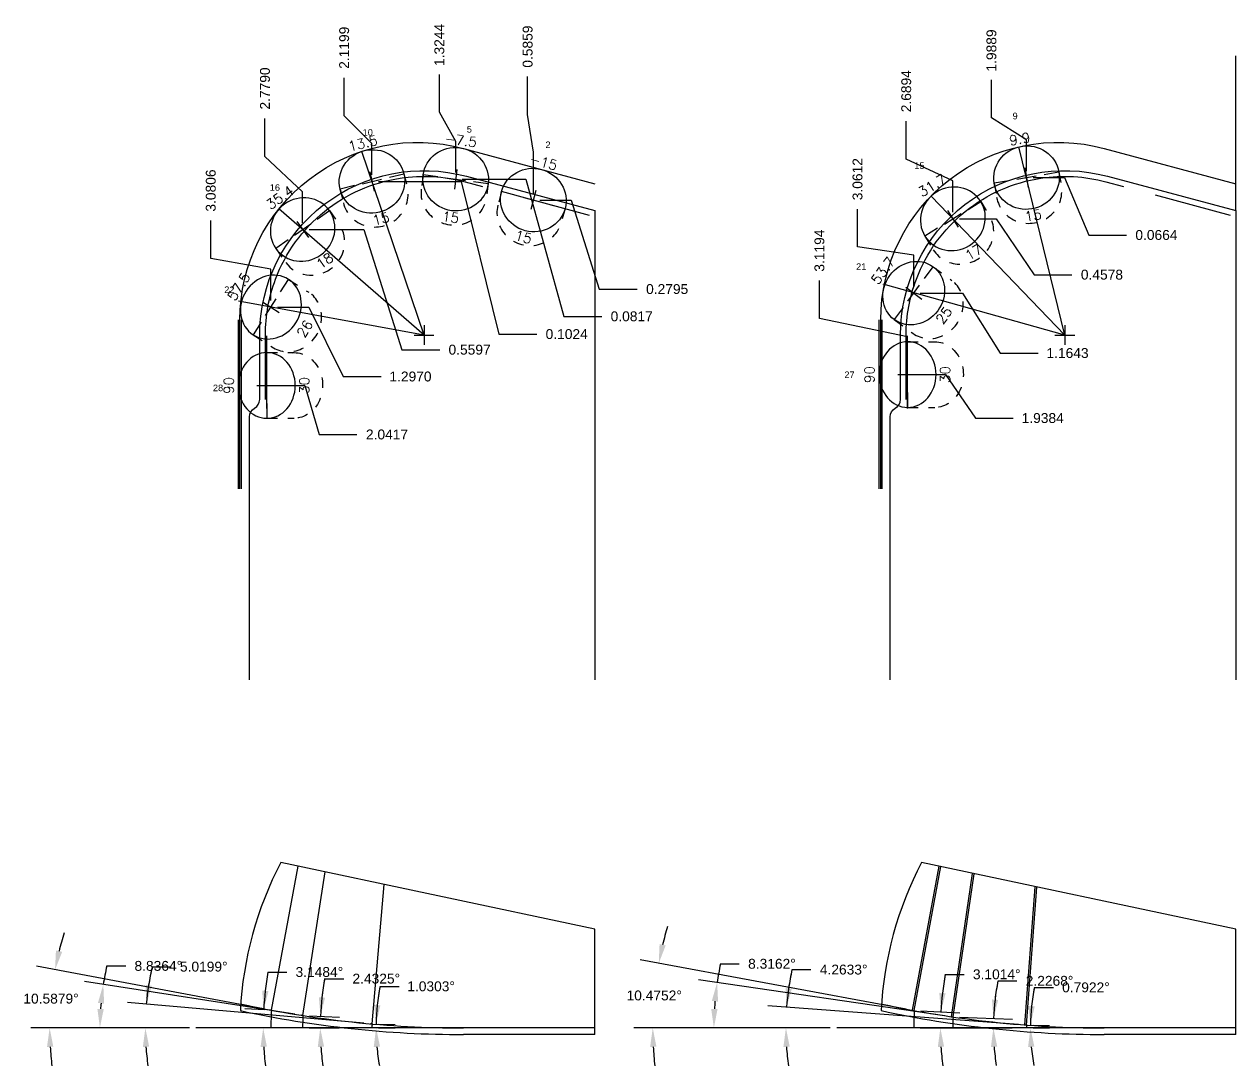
# Model space of a CAD drawing. Header units: inches. Extents: x 159 to 199.9, y -17.6 to -7.6.
# Drawn here: x 188.4 to 199.91, y -17.55 to -7.66 of the extents above; entities that cross this region are included whole.
import ezdxf
from ezdxf.enums import TextEntityAlignment as Align

# ---------------------------------------------------------------- set-up
doc = ezdxf.new("R2010")
doc.units = ezdxf.units.IN
doc.header["$MEASUREMENT"] = 0
doc.header["$PDMODE"] = 35
doc.linetypes.add('CENTER2', pattern=[1.125, 0.75, -0.125, 0.125, -0.125])
doc.linetypes.add('HIDDEN2', pattern=[0.1875, 0.125, -0.0625])
doc.layers.get('Defpoints').update_dxf_attribs({"color": 10})
doc.layers.add('Blade_5', color=7, linetype='Continuous', true_color=0x0066cc)
doc.layers.add('Blade_6', color=7, linetype='Continuous', true_color=0xc880f5)
doc.layers.add('CLine', color=5, linetype='CENTER2')
doc.layers.add('Text', color=3, linetype='Continuous')
doc.styles.add('RomanS', font='romans')
doc.styles.get("Standard").update_dxf_attribs({"font": 'arial.ttf'})
doc.dimstyles.get("Standard").update_dxf_attribs({"dimtxt": 0.09375, "dimasz": 0.18, "dimexe": 0.18, "dimexo": 0.0625, "dimgap": 0.09, "dimtad": 0, "dimtih": 1, "dimtoh": 1, "dimdec": 4, "dimzin": 0, "dimdsep": 46, "dimtxsty": 'Standard', "dimcen": 0.09, "dimadec": 4, "dimazin": 0, "dimtfac": 1, "dimtdec": 4, "dimtofl": 0, "dimtmove": 0, "dimatfit": 3, "dimfxl": 1, "dimtolj": 1, "dimtzin": 0, "dimarcsym": 0})

# ---------------------------------------------------------------- blocks, each defined once
blk = doc.blocks.new('CMark')
at = {"layer": 'CLine'}
for p, q in [((-0.094, 0), (0.094, 0)), ((0, 0.094), (0, -0.094))]:
    blk.add_line(p, q, dxfattribs=at)
blk = doc.blocks.new('1613@15')
for p, q in [((-0.17, 0), (-0.312, 0)), ((0.171, 0), (0.312, 0))]:
    blk.add_line(p, q)
at = {"color": 8, "linetype": 'HIDDEN2', "ltscale": 0.5}
blk.add_line((-0.312, 0), (-0.312, -0.135), dxfattribs=at)
at = {"color": 8, "linetype": 'HIDDEN2', "ltscale": 0.5, "flags": 128}
blk.add_lwpolyline([(0.312, 0), (0.312, -0.135)], dxfattribs=at)
blk.add_ellipse((0, 0), major_axis=(-0.312, 0), ratio=0.965926, start_param=-3.141592653589793, end_param=3.141592653589793)
at = {"color": 8, "linetype": 'HIDDEN2', "ltscale": 0.5}
blk.add_ellipse((0, -0.135), major_axis=(-0.312, 0), ratio=0.965926, start_param=0, end_param=3.141593, dxfattribs=at)
blk.add_blockref('CMark', (0, 0))
at = {"style": 'RomanS'}
blk.add_text('15', height=0.094, dxfattribs=at).set_placement((0, -0.364), align=Align.MIDDLE_CENTER)
blk.add_attdef('ANG', text='', height=0.094, dxfattribs=at).set_placement((0, 0.298), align=Align.BOTTOM_CENTER)
blk = doc.blocks.new('1613@18')
for p, q in [((-0.17, 0), (-0.312, 0)), ((0.171, 0), (0.312, 0))]:
    blk.add_line(p, q)
at = {"color": 8, "linetype": 'HIDDEN2', "ltscale": 0.5}
blk.add_line((-0.312, 0), (-0.312, -0.159), dxfattribs=at)
at = {"color": 8, "linetype": 'HIDDEN2', "ltscale": 0.5, "flags": 128}
blk.add_lwpolyline([(0.312, 0), (0.312, -0.159)], dxfattribs=at)
at = {"extrusion": (0, 0, -1)}
blk.add_ellipse((0, 0), major_axis=(-0.312, 0), ratio=0.95104, start_param=-3.141592653589793, end_param=3.141592653589793, dxfattribs=at)
at = {"color": 8, "linetype": 'HIDDEN2', "ltscale": 0.5}
blk.add_ellipse((0, -0.161), major_axis=(0.312, 0), ratio=0.953717, start_param=3.141593, end_param=6.283185, dxfattribs=at)
blk.add_blockref('CMark', (0, 0))
at = {"style": 'RomanS'}
blk.add_text('18', height=0.094, dxfattribs=at).set_placement((0, -0.364), align=Align.MIDDLE_CENTER)
blk.add_attdef('ANG', text='', height=0.094, dxfattribs=at).set_placement((0, 0.298), align=Align.BOTTOM_CENTER)
blk = doc.blocks.new('1613@26')
for p, q in [((-0.17, 0), (-0.313, 0)), ((0.171, 0), (0.312, 0))]:
    blk.add_line(p, q)
at = {"color": 8, "linetype": 'HIDDEN2', "ltscale": 0.5}
blk.add_line((-0.313, 0), (-0.313, -0.228), dxfattribs=at)
at = {"color": 8, "linetype": 'HIDDEN2', "ltscale": 0.5, "flags": 128}
blk.add_lwpolyline([(0.312, 0), (0.312, -0.228)], dxfattribs=at)
blk.add_ellipse((0, 0), major_axis=(-0.312, 0), ratio=0.898784, start_param=3.141593, end_param=9.424778)
at = {"color": 8, "linetype": 'HIDDEN2', "ltscale": 0.5}
blk.add_ellipse((0, -0.228), major_axis=(-0.312, 0), ratio=0.898784, start_param=0, end_param=3.141593, dxfattribs=at)
blk.add_blockref('CMark', (0, 0))
at = {"style": 'RomanS'}
blk.add_text('26', height=0.094, dxfattribs=at).set_placement((0, -0.381), align=Align.MIDDLE_CENTER)
blk.add_attdef('ANG', text='', height=0.094, dxfattribs=at).set_placement((0, 0.287), align=Align.BOTTOM_CENTER)
blk = doc.blocks.new('*D367')
at = {"layer": 'Blade_5', "color": 0, "lineweight": -2, "transparency": 16777216}
for p, q in [((190.171, -9.881), (190.171, -9.521)), ((190.742, -9.984), (190.171, -9.881)), ((190.742, -10.281), (190.742, -9.984))]:
    blk.add_line(p, q, dxfattribs=at)
at = {"layer": 'Defpoints', "color": 0, "transparency": 16777216}
for p in [(193.823, -9.047), (190.171, -9.521), (190.742, -10.344)]:
    blk.add_point(p, dxfattribs=at)
at = {"layer": 'Blade_5', "color": 0, "transparency": 16777216, "insert": (190.171, -9.236), "char_height": 0.0938, "attachment_point": 5, "rotation": 90}
blk.add_mtext('\\A1;3.0806', dxfattribs=at)
blk = doc.blocks.new('*D368')
at = {"layer": 'Blade_5', "color": 0, "lineweight": -2, "transparency": 16777216}
for p, q in [((190.805, -10.344), (191.102, -10.344)), ((191.102, -10.344), (191.429, -11.004)), ((191.429, -11.004), (191.789, -11.004))]:
    blk.add_line(p, q, dxfattribs=at)
at = {"layer": 'Defpoints', "color": 0, "transparency": 16777216}
for p in [(193.823, -9.047), (190.742, -10.344), (191.789, -11.004)]:
    blk.add_point(p, dxfattribs=at)
at = {"layer": 'Blade_5', "color": 0, "transparency": 16777216, "insert": (192.069, -11.004), "char_height": 0.0938, "attachment_point": 5}
blk.add_mtext('\\A1;1.2970', dxfattribs=at)
blk = doc.blocks.new('*D369')
at = {"layer": 'Blade_5', "color": 0, "lineweight": -2, "transparency": 16777216}
for p, q in [((191.106, -9.607), (191.627, -9.607)), ((191.627, -9.607), (191.987, -10.749)), ((191.987, -10.749), (192.347, -10.749))]:
    blk.add_line(p, q, dxfattribs=at)
at = {"layer": 'Defpoints', "color": 0, "transparency": 16777216}
for p in [(193.823, -9.047), (191.044, -9.607), (192.347, -10.749)]:
    blk.add_point(p, dxfattribs=at)
at = {"layer": 'Blade_5', "color": 0, "transparency": 16777216, "insert": (192.631, -10.749), "char_height": 0.0938, "attachment_point": 5}
blk.add_mtext('\\A1;0.5597', dxfattribs=at)
blk = doc.blocks.new('*D370')
at = {"layer": 'Blade_5', "color": 0, "lineweight": -2, "transparency": 16777216}
for p, q in [((191.766, -9.149), (192.55, -9.149)), ((192.55, -9.149), (192.91, -10.601)), ((192.91, -10.601), (193.27, -10.601))]:
    blk.add_line(p, q, dxfattribs=at)
at = {"layer": 'Defpoints', "color": 0, "transparency": 16777216}
for p in [(193.823, -9.047), (191.703, -9.149), (193.27, -10.601)]:
    blk.add_point(p, dxfattribs=at)
at = {"layer": 'Blade_5', "color": 0, "transparency": 16777216, "insert": (193.554, -10.601), "char_height": 0.0938, "attachment_point": 5}
blk.add_mtext('\\A1;0.1024', dxfattribs=at)
blk = doc.blocks.new('*D371')
at = {"layer": 'Blade_5', "color": 0, "lineweight": -2, "transparency": 16777216}
for p, q in [((192.561, -9.129), (193.167, -9.129)), ((193.167, -9.129), (193.527, -10.432)), ((193.527, -10.432), (193.887, -10.432))]:
    blk.add_line(p, q, dxfattribs=at)
at = {"layer": 'Defpoints', "color": 0, "transparency": 16777216}
for p in [(193.823, -9.047), (192.499, -9.129), (193.887, -10.432)]:
    blk.add_point(p, dxfattribs=at)
at = {"layer": 'Blade_5', "color": 0, "transparency": 16777216, "insert": (194.172, -10.432), "char_height": 0.0938, "attachment_point": 5}
blk.add_mtext('\\A1;0.0817', dxfattribs=at)
blk = doc.blocks.new('*D372')
at = {"layer": 'Blade_5', "color": 0, "lineweight": -2, "transparency": 16777216}
for p, q in [((193.3, -9.326), (193.597, -9.326)), ((193.597, -9.326), (193.864, -10.173)), ((193.864, -10.173), (194.224, -10.173))]:
    blk.add_line(p, q, dxfattribs=at)
at = {"layer": 'Defpoints', "color": 0, "transparency": 16777216}
for p in [(193.823, -9.047), (193.237, -9.326), (194.224, -10.173)]:
    blk.add_point(p, dxfattribs=at)
at = {"layer": 'Blade_5', "color": 0, "transparency": 16777216, "insert": (194.509, -10.173), "char_height": 0.0938, "attachment_point": 5}
blk.add_mtext('\\A1;0.2795', dxfattribs=at)
blk = doc.blocks.new('*D373')
at = {"layer": 'Blade_5', "color": 0, "lineweight": -2, "transparency": 16777216}
for p, q in [((193.183, -8.512), (193.183, -8.152)), ((193.237, -8.872), (193.183, -8.512)), ((193.237, -9.264), (193.237, -8.872))]:
    blk.add_line(p, q, dxfattribs=at)
at = {"layer": 'Defpoints', "color": 0, "transparency": 16777216}
for p in [(193.183, -8.152), (193.823, -9.047), (193.237, -9.326)]:
    blk.add_point(p, dxfattribs=at)
at = {"layer": 'Blade_5', "color": 0, "transparency": 16777216, "insert": (193.183, -7.868), "char_height": 0.0938, "attachment_point": 5, "rotation": 90}
blk.add_mtext('\\A1;0.5859', dxfattribs=at)
blk = doc.blocks.new('*D374')
at = {"layer": 'Blade_5', "color": 0, "lineweight": -2, "transparency": 16777216}
for p, q in [((192.344, -8.492), (192.344, -8.132)), ((192.499, -8.769), (192.344, -8.492)), ((192.499, -9.066), (192.499, -8.769))]:
    blk.add_line(p, q, dxfattribs=at)
at = {"layer": 'Defpoints', "color": 0, "transparency": 16777216}
for p in [(192.344, -8.132), (193.823, -9.047), (192.499, -9.129)]:
    blk.add_point(p, dxfattribs=at)
at = {"layer": 'Blade_5', "color": 0, "transparency": 16777216, "insert": (192.344, -7.852), "char_height": 0.0938, "attachment_point": 5, "rotation": 90}
blk.add_mtext('\\A1;1.3244', dxfattribs=at)
blk = doc.blocks.new('*D375')
at = {"layer": 'Blade_5', "color": 0, "lineweight": -2, "transparency": 16777216}
for p, q in [((191.439, -8.525), (191.439, -8.165)), ((191.703, -8.789), (191.439, -8.525)), ((191.703, -9.087), (191.703, -8.789))]:
    blk.add_line(p, q, dxfattribs=at)
at = {"layer": 'Defpoints', "color": 0, "transparency": 16777216}
for p in [(191.439, -8.165), (193.823, -9.047), (191.703, -9.149)]:
    blk.add_point(p, dxfattribs=at)
at = {"layer": 'Blade_5', "color": 0, "transparency": 16777216, "insert": (191.439, -7.879), "char_height": 0.0938, "attachment_point": 5, "rotation": 90}
blk.add_mtext('\\A1;2.1199', dxfattribs=at)
blk = doc.blocks.new('*D376')
at = {"layer": 'Blade_5', "color": 0, "lineweight": -2, "transparency": 16777216}
for p, q in [((190.686, -8.911), (190.686, -8.551)), ((191.044, -9.247), (190.686, -8.911)), ((191.044, -9.544), (191.044, -9.247))]:
    blk.add_line(p, q, dxfattribs=at)
at = {"layer": 'Defpoints', "color": 0, "transparency": 16777216}
for p in [(190.686, -8.551), (193.823, -9.047), (191.044, -9.607)]:
    blk.add_point(p, dxfattribs=at)
at = {"layer": 'Blade_5', "color": 0, "transparency": 16777216, "insert": (190.686, -8.266), "char_height": 0.0938, "attachment_point": 5, "rotation": 90}
blk.add_mtext('\\A1;2.7790', dxfattribs=at)
blk = doc.blocks.new('1613@30')
for p, q in [((-0.17, 0), (-0.312, 0)), ((0.171, 0), (0.312, 0))]:
    blk.add_line(p, q)
at = {"color": 8, "linetype": 'HIDDEN2', "ltscale": 0.5}
blk.add_line((-0.312, 0), (-0.312, -0.26), dxfattribs=at)
at = {"color": 8, "linetype": 'HIDDEN2', "ltscale": 0.5, "flags": 128}
blk.add_lwpolyline([(0.312, 0), (0.312, -0.26)], dxfattribs=at)
at = {"extrusion": (0, 0, -1)}
blk.add_ellipse((0, 0), major_axis=(-0.312, 0), ratio=0.866025, start_param=-3.141592653589793, end_param=3.141592653589793, dxfattribs=at)
at = {"color": 8, "linetype": 'HIDDEN2', "ltscale": 0.5, "extrusion": (0, 0, -1)}
blk.add_ellipse((0, -0.26), major_axis=(-0.312, 0), ratio=0.866025, start_param=3.068877, end_param=6.355901, dxfattribs=at)
blk.add_blockref('CMark', (0, 0))
at = {"style": 'RomanS'}
blk.add_text('30', height=0.094, dxfattribs=at).set_placement((0, -0.356), align=Align.MIDDLE_CENTER)
blk.add_attdef('ANG', text='', height=0.094, dxfattribs=at).set_placement((0, 0.287), align=Align.BOTTOM_CENTER)
blk = doc.blocks.new('*D377')
at = {"layer": 'Blade_5', "color": 0, "lineweight": -2, "transparency": 16777216}
for p, q in [((190.766, -11.089), (191.064, -11.089)), ((191.064, -11.089), (191.2, -11.555)), ((191.2, -11.555), (191.56, -11.555))]:
    blk.add_line(p, q, dxfattribs=at)
at = {"layer": 'Defpoints', "color": 0, "transparency": 16777216}
for p in [(193.823, -9.047), (190.704, -11.089), (191.56, -11.555)]:
    blk.add_point(p, dxfattribs=at)
at = {"layer": 'Blade_5', "color": 0, "transparency": 16777216, "insert": (191.846, -11.555), "char_height": 0.0938, "attachment_point": 5}
blk.add_mtext('\\A1;2.0417', dxfattribs=at)
blk = doc.blocks.new('*D378')
at = {"layer": 'Blade_5', "color": 0, "lineweight": -2, "transparency": 16777216}
for p, q in [((191.78, -16.8), (191.96, -16.8)), ((191.766, -17.158), (191.922, -17.161)), ((191.766, -17.195), (191.922, -17.195))]:
    blk.add_line(p, q, dxfattribs=at)
for start, end in [(169.0449, 178.9697), (169.0542, 174.012), (184.9578, 189.9156)]:
    blk.add_arc((193.823, -17.195), 2.081, start, end, dxfattribs=at)
at = {"layer": 'Blade_5', "color": 0, "transparency": 16777216}
for points in [[(191.783, -16.98), (191.724, -16.976), (191.742, -17.158)], [(191.72, -17.376), (191.78, -17.374), (191.742, -17.195)]]:
    blk.add_solid(points, dxfattribs=at)
at = {"layer": 'Defpoints', "color": 0, "transparency": 16777216}
for p in [(191.703, -17.157), (191.703, -17.195), (191.742, -17.183), (193.823, -17.195)]:
    blk.add_point(p, dxfattribs=at)
at = {"layer": 'Blade_5', "color": 0, "transparency": 16777216, "insert": (192.265, -16.8), "char_height": 0.09375, "attachment_point": 5}
blk.add_mtext('\\A1;1.0303°', dxfattribs=at)
blk = doc.blocks.new('*D379')
at = {"layer": 'Blade_5', "color": 0, "lineweight": -2, "transparency": 16777216}
for p, q in [((191.254, -16.727), (191.434, -16.727)), ((191.109, -17.08), (191.394, -17.092)), ((191.106, -17.195), (191.391, -17.195))]:
    blk.add_line(p, q, dxfattribs=at)
for start, end in [(169.6633, 177.5675), (169.668, 173.6177), (183.9498, 187.8995)]:
    blk.add_arc((193.823, -17.195), 2.612, start, end, dxfattribs=at)
at = {"layer": 'Blade_5', "color": 0, "transparency": 16777216}
for points in [[(191.257, -16.907), (191.198, -16.903), (191.214, -17.084)], [(191.188, -17.376), (191.248, -17.374), (191.211, -17.195)]]:
    blk.add_solid(points, dxfattribs=at)
at = {"layer": 'Defpoints', "color": 0, "transparency": 16777216}
for p in [(191.046, -17.077), (191.212, -17.158), (191.044, -17.195), (193.823, -17.195)]:
    blk.add_point(p, dxfattribs=at)
at = {"layer": 'Blade_5', "color": 0, "transparency": 16777216, "insert": (191.744, -16.727), "char_height": 0.09375, "attachment_point": 5}
blk.add_mtext('\\A1;2.4325°', dxfattribs=at)
blk = doc.blocks.new('*D380')
at = {"layer": 'Blade_5', "color": 0, "lineweight": -2, "transparency": 16777216}
for p, q in [((190.714, -16.664), (190.894, -16.664)), ((190.685, -17.023), (190.494, -17.012)), ((190.68, -17.195), (190.489, -17.195))]:
    blk.add_line(p, q, dxfattribs=at)
for start, end in [(170.3082, 176.8516), (170.3109, 173.5812), (183.2703, 186.5407)]:
    blk.add_arc((193.823, -17.195), 3.154, start, end, dxfattribs=at)
at = {"layer": 'Blade_5', "color": 0, "transparency": 16777216}
for points in [[(190.719, -16.845), (190.659, -16.84), (190.674, -17.022)], [(190.644, -17.376), (190.704, -17.374), (190.669, -17.195)]]:
    blk.add_solid(points, dxfattribs=at)
at = {"layer": 'Defpoints', "color": 0, "transparency": 16777216}
for p in [(190.747, -17.026), (190.669, -17.138), (190.742, -17.195), (193.823, -17.195)]:
    blk.add_point(p, dxfattribs=at)
at = {"layer": 'Blade_5', "color": 0, "transparency": 16777216, "insert": (191.203, -16.664), "char_height": 0.09375, "attachment_point": 5}
blk.add_mtext('\\A1;3.1484°', dxfattribs=at)
blk = doc.blocks.new('*D381')
at = {"layer": 'Blade_5', "color": 0, "lineweight": -2, "transparency": 16777216}
for p, q in [((189.615, -16.613), (189.795, -16.613)), ((191.626, -17.15), (189.379, -16.953)), ((189.968, -17.195), (189.369, -17.195))]:
    blk.add_line(p, q, dxfattribs=at)
for start, end in [(167.0059, 174.9801), (167.0108, 170.9954), (183.9847, 187.9693)]:
    blk.add_arc((192.137, -17.195), 2.589, start, end, dxfattribs=at)
at = {"layer": 'Blade_5', "color": 0, "transparency": 16777216}
for points in [[(189.61, -16.794), (189.551, -16.786), (189.559, -16.969)], [(189.525, -17.376), (189.585, -17.374), (189.549, -17.195)]]:
    blk.add_solid(points, dxfattribs=at)
at = {"layer": 'Defpoints', "color": 0, "transparency": 16777216}
for p in [(189.55, -17.12), (191.688, -17.156), (191.703, -17.157), (190.03, -17.195), (193.823, -17.195)]:
    blk.add_point(p, dxfattribs=at)
at = {"layer": 'Blade_5', "color": 0, "transparency": 16777216, "insert": (190.104, -16.613), "char_height": 0.09375, "attachment_point": 5}
blk.add_mtext('\\A1;5.0199°', dxfattribs=at)
blk = doc.blocks.new('*D382')
at = {"layer": 'Blade_5', "color": 0, "lineweight": -2, "transparency": 16777216}
for p, q in [((189.183, -16.606), (189.363, -16.606)), ((190.97, -17.065), (188.971, -16.755)), ((189.968, -17.195), (188.937, -17.195))]:
    blk.add_line(p, q, dxfattribs=at)
for start, end in [(167.3261, 171.1636), (175.001, 176.1626)]:
    blk.add_arc((191.805, -17.195), 2.688, start, end, dxfattribs=at)
at = {"layer": 'Blade_5', "color": 0, "transparency": 16777216}
for points in [[(189.098, -16.957), (189.157, -16.965), (189.149, -16.782)], [(189.153, -17.016), (189.093, -17.014), (189.117, -17.195)]]:
    blk.add_solid(points, dxfattribs=at)
at = {"layer": 'Defpoints', "color": 0, "transparency": 16777216}
for p in [(189.121, -17.057), (191.032, -17.075), (191.046, -17.077), (190.03, -17.195), (193.823, -17.195)]:
    blk.add_point(p, dxfattribs=at)
at = {"layer": 'Blade_5', "color": 0, "transparency": 16777216, "insert": (189.672, -16.606), "char_height": 0.09375, "attachment_point": 5}
blk.add_mtext('\\A1;8.8364°', dxfattribs=at)
blk = doc.blocks.new('*D383')
at = {"layer": 'Blade_5', "color": 0, "lineweight": -2, "transparency": 16777216}
for p, q in [((190.671, -17.012), (188.513, -16.609)), ((189.968, -17.195), (188.459, -17.195))]:
    blk.add_line(p, q, dxfattribs=at)
for start, end in [(162.5657, 165.9889), (183.4232, 186.8464)]:
    blk.add_arc((191.652, -17.195), 3.013, start, end, dxfattribs=at)
at = {"layer": 'Blade_5', "color": 0, "transparency": 16777216}
for points in [[(188.758, -16.472), (188.699, -16.459), (188.69, -16.642)], [(188.614, -17.376), (188.674, -17.374), (188.639, -17.195)]]:
    blk.add_solid(points, dxfattribs=at)
at = {"layer": 'Defpoints', "color": 0, "transparency": 16777216}
for p in [(188.662, -16.825), (190.732, -17.023), (190.747, -17.026), (190.03, -17.195), (193.823, -17.195)]:
    blk.add_point(p, dxfattribs=at)
at = {"layer": 'Blade_5', "color": 0, "transparency": 16777216, "insert": (188.652, -16.917), "char_height": 0.09375, "attachment_point": 5}
blk.add_mtext('\\A1;10.5879°', dxfattribs=at)
blk = doc.blocks.new('1613@17')
for p, q in [((-0.17, 0), (-0.313, 0)), ((0.171, 0), (0.312, 0))]:
    blk.add_line(p, q)
at = {"color": 8, "linetype": 'HIDDEN2', "ltscale": 0.5}
blk.add_line((-0.313, 0), (-0.313, -0.152), dxfattribs=at)
at = {"color": 8, "linetype": 'HIDDEN2', "ltscale": 0.5, "flags": 128}
blk.add_lwpolyline([(0.312, 0), (0.312, -0.152)], dxfattribs=at)
blk.add_ellipse((0, 0), major_axis=(-0.312, 0), ratio=0.95632, start_param=3.141593, end_param=9.424778)
at = {"color": 8, "linetype": 'HIDDEN2', "ltscale": 0.5}
blk.add_ellipse((0, -0.152), major_axis=(-0.312, 0), ratio=0.95632, start_param=0, end_param=3.141593, dxfattribs=at)
blk.add_blockref('CMark', (0, 0))
at = {"style": 'RomanS'}
blk.add_text('17', height=0.094, dxfattribs=at).set_placement((0.001, -0.373), align=Align.MIDDLE_CENTER)
blk.add_attdef('ANG', text='', height=0.094, dxfattribs=at).set_placement((0, 0.298), align=Align.BOTTOM_CENTER)
blk = doc.blocks.new('1613@25')
for p, q in [((-0.17, 0), (-0.312, 0)), ((0.171, 0), (0.312, 0))]:
    blk.add_line(p, q)
at = {"color": 8, "linetype": 'HIDDEN2', "ltscale": 0.5}
blk.add_line((-0.312, 0), (-0.312, -0.22), dxfattribs=at)
at = {"color": 8, "linetype": 'HIDDEN2', "ltscale": 0.5, "flags": 128}
blk.add_lwpolyline([(0.312, 0), (0.312, -0.22)], dxfattribs=at)
blk.add_ellipse((0, 0), major_axis=(-0.312, 0), ratio=0.906308, start_param=-3.141592653589793, end_param=3.141592653589793)
at = {"color": 8, "linetype": 'HIDDEN2', "ltscale": 0.5}
blk.add_ellipse((0, -0.22), major_axis=(-0.312, 0), ratio=0.906308, start_param=0, end_param=3.141593, dxfattribs=at)
blk.add_blockref('CMark', (0, 0))
at = {"style": 'RomanS'}
blk.add_text('25', height=0.094, dxfattribs=at).set_placement((0, -0.356), align=Align.MIDDLE_CENTER)
blk.add_attdef('ANG', text='', height=0.094, dxfattribs=at).set_placement((0, 0.287), align=Align.BOTTOM_CENTER)
blk = doc.blocks.new('*D384')
at = {"layer": 'Blade_6', "color": 0, "lineweight": -2, "transparency": 16777216}
for p, q in [((197.592, -8.545), (197.592, -8.185)), ((197.925, -8.753), (197.592, -8.545)), ((197.925, -9.051), (197.925, -8.753))]:
    blk.add_line(p, q, dxfattribs=at)
at = {"layer": 'Defpoints', "color": 0, "transparency": 16777216}
for p in [(197.592, -8.185), (199.914, -9.047), (197.925, -9.113)]:
    blk.add_point(p, dxfattribs=at)
at = {"layer": 'Blade_6', "color": 0, "transparency": 16777216, "insert": (197.592, -7.905), "char_height": 0.0938, "attachment_point": 5, "rotation": 90}
blk.add_mtext('\\A1;1.9889', dxfattribs=at)
blk = doc.blocks.new('*D385')
at = {"layer": 'Blade_6', "color": 0, "lineweight": -2, "transparency": 16777216}
for p, q in [((196.782, -8.937), (196.782, -8.577)), ((197.225, -9.145), (196.782, -8.937)), ((197.225, -9.442), (197.225, -9.145))]:
    blk.add_line(p, q, dxfattribs=at)
at = {"layer": 'Defpoints', "color": 0, "transparency": 16777216}
for p in [(196.782, -8.577), (199.914, -9.047), (197.225, -9.505)]:
    blk.add_point(p, dxfattribs=at)
at = {"layer": 'Blade_6', "color": 0, "transparency": 16777216, "insert": (196.782, -8.292), "char_height": 0.0938, "attachment_point": 5, "rotation": 90}
blk.add_mtext('\\A1;2.6894', dxfattribs=at)
blk = doc.blocks.new('*D386')
at = {"layer": 'Blade_6', "color": 0, "lineweight": -2, "transparency": 16777216}
for p, q in [((196.319, -9.772), (196.319, -9.412)), ((196.853, -9.851), (196.319, -9.772)), ((196.853, -10.149), (196.853, -9.851))]:
    blk.add_line(p, q, dxfattribs=at)
at = {"layer": 'Defpoints', "color": 0, "transparency": 16777216}
for p in [(199.914, -9.047), (196.319, -9.412), (196.853, -10.211)]:
    blk.add_point(p, dxfattribs=at)
at = {"layer": 'Blade_6', "color": 0, "transparency": 16777216, "insert": (196.319, -9.128), "char_height": 0.0938, "attachment_point": 5, "rotation": 90}
blk.add_mtext('\\A1;3.0612', dxfattribs=at)
blk = doc.blocks.new('*D387')
at = {"layer": 'Blade_6', "color": 0, "lineweight": -2, "transparency": 16777216}
for p, q in [((195.957, -10.451), (195.957, -10.091)), ((196.795, -10.625), (195.957, -10.451)), ((196.795, -10.923), (196.795, -10.625))]:
    blk.add_line(p, q, dxfattribs=at)
at = {"layer": 'Defpoints', "color": 0, "transparency": 16777216}
for p in [(199.914, -9.047), (195.957, -10.091), (196.795, -10.985)]:
    blk.add_point(p, dxfattribs=at)
at = {"layer": 'Blade_6', "color": 0, "transparency": 16777216, "insert": (195.957, -9.807), "char_height": 0.0938, "attachment_point": 5, "rotation": 90}
blk.add_mtext('\\A1;3.1194', dxfattribs=at)
blk = doc.blocks.new('*D388')
at = {"layer": 'Blade_6', "color": 0, "lineweight": -2, "transparency": 16777216}
for p, q in [((197.988, -9.113), (198.285, -9.113)), ((198.285, -9.113), (198.516, -9.659)), ((198.516, -9.659), (198.876, -9.659))]:
    blk.add_line(p, q, dxfattribs=at)
at = {"layer": 'Defpoints', "color": 0, "transparency": 16777216}
for p in [(199.914, -9.047), (197.925, -9.113), (198.876, -9.659)]:
    blk.add_point(p, dxfattribs=at)
at = {"layer": 'Blade_6', "color": 0, "transparency": 16777216, "insert": (199.16, -9.659), "char_height": 0.0938, "attachment_point": 5}
blk.add_mtext('\\A1;0.0664', dxfattribs=at)
blk = doc.blocks.new('*D389')
at = {"layer": 'Blade_6', "color": 0, "lineweight": -2, "transparency": 16777216}
for p, q in [((197.287, -9.505), (197.637, -9.505)), ((197.637, -9.505), (197.997, -10.036)), ((197.997, -10.036), (198.357, -10.036))]:
    blk.add_line(p, q, dxfattribs=at)
at = {"layer": 'Defpoints', "color": 0, "transparency": 16777216}
for p in [(199.914, -9.047), (197.225, -9.505), (198.357, -10.036)]:
    blk.add_point(p, dxfattribs=at)
at = {"layer": 'Blade_6', "color": 0, "transparency": 16777216, "insert": (198.642, -10.036), "char_height": 0.0938, "attachment_point": 5}
blk.add_mtext('\\A1;0.4578', dxfattribs=at)
blk = doc.blocks.new('*D390')
at = {"layer": 'Blade_6', "color": 0, "lineweight": -2, "transparency": 16777216}
for p, q in [((196.915, -10.211), (197.315, -10.211)), ((197.315, -10.211), (197.675, -10.781)), ((197.675, -10.781), (198.035, -10.781))]:
    blk.add_line(p, q, dxfattribs=at)
at = {"layer": 'Defpoints', "color": 0, "transparency": 16777216}
for p in [(199.914, -9.047), (196.853, -10.211), (198.035, -10.781)]:
    blk.add_point(p, dxfattribs=at)
at = {"layer": 'Blade_6', "color": 0, "transparency": 16777216, "insert": (198.315, -10.781), "char_height": 0.0938, "attachment_point": 5}
blk.add_mtext('\\A1;1.1643', dxfattribs=at)
blk = doc.blocks.new('*D391')
at = {"layer": 'Blade_6', "color": 0, "lineweight": -2, "transparency": 16777216}
for p, q in [((196.857, -10.985), (197.155, -10.985)), ((197.155, -10.985), (197.439, -11.399)), ((197.439, -11.399), (197.799, -11.399))]:
    blk.add_line(p, q, dxfattribs=at)
at = {"layer": 'Defpoints', "color": 0, "transparency": 16777216}
for p in [(199.914, -9.047), (196.795, -10.985), (197.799, -11.399)]:
    blk.add_point(p, dxfattribs=at)
at = {"layer": 'Blade_6', "color": 0, "transparency": 16777216, "insert": (198.079, -11.399), "char_height": 0.0938, "attachment_point": 5}
blk.add_mtext('\\A1;1.9384', dxfattribs=at)
blk = doc.blocks.new('*D392')
at = {"layer": 'Blade_6', "color": 0, "lineweight": -2, "transparency": 16777216}
for p, q in [((198, -16.81), (198.18, -16.81)), ((197.988, -17.169), (198.142, -17.171)), ((197.988, -17.195), (198.142, -17.195))]:
    blk.add_line(p, q, dxfattribs=at)
for start, end in [(168.6275, 179.2078), (168.6388, 173.9233), (185.2845, 190.5691)]:
    blk.add_arc((199.914, -17.195), 1.952, start, end, dxfattribs=at)
at = {"layer": 'Blade_6', "color": 0, "transparency": 16777216}
for points in [[(198.003, -16.99), (197.943, -16.987), (197.962, -17.168)], [(197.94, -17.377), (198, -17.374), (197.962, -17.195)]]:
    blk.add_solid(points, dxfattribs=at)
at = {"layer": 'Defpoints', "color": 0, "transparency": 16777216}
for p in [(197.925, -17.168), (197.925, -17.195), (197.962, -17.186), (199.914, -17.195)]:
    blk.add_point(p, dxfattribs=at)
at = {"layer": 'Blade_6', "color": 0, "transparency": 16777216, "insert": (198.49, -16.81), "char_height": 0.09375, "attachment_point": 5}
blk.add_mtext('\\A1;0.7922°', dxfattribs=at)
blk = doc.blocks.new('*D393')
at = {"layer": 'Blade_6', "color": 0, "lineweight": -2, "transparency": 16777216}
for p, q in [((197.654, -16.748), (197.834, -16.748)), ((197.289, -17.093), (197.792, -17.113)), ((197.287, -17.195), (197.79, -17.195))]:
    blk.add_line(p, q, dxfattribs=at)
for start, end in [(168.8108, 177.7732), (168.8177, 173.2954), (184.4778, 188.9556)]:
    blk.add_arc((199.914, -17.195), 2.304, start, end, dxfattribs=at)
at = {"layer": 'Blade_6', "color": 0, "transparency": 16777216}
for points in [[(197.656, -16.929), (197.596, -16.924), (197.612, -17.106)], [(197.587, -17.376), (197.647, -17.374), (197.61, -17.195)]]:
    blk.add_solid(points, dxfattribs=at)
at = {"layer": 'Defpoints', "color": 0, "transparency": 16777216}
for p in [(197.227, -17.091), (197.225, -17.195), (197.611, -17.165), (199.914, -17.195)]:
    blk.add_point(p, dxfattribs=at)
at = {"layer": 'Blade_6', "color": 0, "transparency": 16777216, "insert": (198.144, -16.748), "char_height": 0.09375, "attachment_point": 5}
blk.add_mtext('\\A1;2.2268°', dxfattribs=at)
blk = doc.blocks.new('*D394')
at = {"layer": 'Blade_6', "color": 0, "lineweight": -2, "transparency": 16777216}
for p, q in [((197.153, -16.686), (197.333, -16.686)), ((196.92, -17.033), (197.29, -17.053)), ((196.915, -17.195), (197.286, -17.195))]:
    blk.add_line(p, q, dxfattribs=at)
for start, end in [(169.5482, 176.8986), (169.552, 173.2253), (183.6733, 187.3466)]:
    blk.add_arc((199.914, -17.195), 2.808, start, end, dxfattribs=at)
at = {"layer": 'Blade_6', "color": 0, "transparency": 16777216}
for points in [[(197.156, -16.867), (197.096, -16.861), (197.11, -17.043)], [(197.082, -17.376), (197.142, -17.374), (197.106, -17.195)]]:
    blk.add_solid(points, dxfattribs=at)
at = {"layer": 'Defpoints', "color": 0, "transparency": 16777216}
for p in [(196.857, -17.03), (197.107, -17.145), (196.853, -17.195), (199.914, -17.195)]:
    blk.add_point(p, dxfattribs=at)
at = {"layer": 'Blade_6', "color": 0, "transparency": 16777216, "insert": (197.642, -16.686), "char_height": 0.09375, "attachment_point": 5}
blk.add_mtext('\\A1;3.1014°', dxfattribs=at)
blk = doc.blocks.new('*D395')
at = {"layer": 'Blade_6', "color": 0, "lineweight": -2, "transparency": 16777216}
for p, q in [((195.696, -16.641), (195.876, -16.641)), ((197.848, -17.162), (195.465, -16.984)), ((196.059, -17.195), (195.458, -17.195))]:
    blk.add_line(p, q, dxfattribs=at)
for start, end in [(167.967, 175.7367), (167.9715, 171.8541), (183.8826, 187.7652)]:
    blk.add_arc((198.294, -17.195), 2.657, start, end, dxfattribs=at)
at = {"layer": 'Blade_6', "color": 0, "transparency": 16777216}
for points in [[(195.694, -16.822), (195.634, -16.816), (195.645, -16.998)], [(195.614, -17.376), (195.674, -17.374), (195.638, -17.195)]]:
    blk.add_solid(points, dxfattribs=at)
at = {"layer": 'Defpoints', "color": 0, "transparency": 16777216}
for p in [(195.638, -17.129), (196.121, -17.195), (197.91, -17.167), (197.925, -17.168), (199.914, -17.195)]:
    blk.add_point(p, dxfattribs=at)
at = {"layer": 'Blade_6', "color": 0, "transparency": 16777216, "insert": (196.187, -16.641), "char_height": 0.09375, "attachment_point": 5}
blk.add_mtext('\\A1;4.2633°', dxfattribs=at)
blk = doc.blocks.new('*D396')
at = {"layer": 'Blade_6', "color": 0, "lineweight": -2, "transparency": 16777216}
for p, q in [((195.015, -16.586), (195.195, -16.586)), ((197.15, -17.08), (194.806, -16.737)), ((196.059, -17.195), (194.773, -17.195))]:
    blk.add_line(p, q, dxfattribs=at)
for start, end in [(168.233, 171.6838), (175.1346, 176.5492)]:
    blk.add_arc((197.942, -17.195), 2.989, start, end, dxfattribs=at)
at = {"layer": 'Blade_6', "color": 0, "transparency": 16777216}
for points in [[(194.934, -16.938), (194.993, -16.945), (194.984, -16.763)], [(194.988, -17.016), (194.928, -17.015), (194.953, -17.195)]]:
    blk.add_solid(points, dxfattribs=at)
at = {"layer": 'Defpoints', "color": 0, "transparency": 16777216}
for p in [(194.956, -17.051), (197.212, -17.089), (197.227, -17.091), (196.121, -17.195), (199.914, -17.195)]:
    blk.add_point(p, dxfattribs=at)
at = {"layer": 'Blade_6', "color": 0, "transparency": 16777216, "insert": (195.505, -16.586), "char_height": 0.09375, "attachment_point": 5}
blk.add_mtext('\\A1;8.3162°', dxfattribs=at)
blk = doc.blocks.new('*D397')
at = {"layer": 'Blade_6', "color": 0, "lineweight": -2, "transparency": 16777216}
for p, q in [((196.781, -17.016), (194.252, -16.548)), ((196.059, -17.195), (194.192, -17.195))]:
    blk.add_line(p, q, dxfattribs=at)
for start, end in [(163.4235, 166.4741), (183.0507, 186.1013)]:
    blk.add_arc((197.753, -17.195), 3.381, start, end, dxfattribs=at)
at = {"layer": 'Blade_6', "color": 0, "transparency": 16777216}
for points in [[(194.495, -16.411), (194.437, -16.398), (194.429, -16.581)], [(194.347, -17.376), (194.407, -17.374), (194.372, -17.195)]]:
    blk.add_solid(points, dxfattribs=at)
at = {"layer": 'Defpoints', "color": 0, "transparency": 16777216}
for p in [(194.397, -16.784), (196.843, -17.027), (196.857, -17.03), (196.121, -17.195), (199.914, -17.195)]:
    blk.add_point(p, dxfattribs=at)
at = {"layer": 'Blade_6', "color": 0, "transparency": 16777216, "insert": (194.386, -16.887), "char_height": 0.09375, "attachment_point": 5}
blk.add_mtext('\\A1;10.4752°', dxfattribs=at)

msp = doc.modelspace()

# ---------------------------------------------------------------- linework, layer by layer
for p, q in [((193.82296, -16.25783), (190.83656, -15.62306)), ((199.91418, -16.25783), (196.92778, -15.62306)), ((193.82296, -17.19533), (193.82296, -16.25783)), ((199.91418, -17.19533), (199.91418, -16.25783)), ((193.82296, -17.25783), (192.57296, -17.25783)), ((193.82296, -17.25783), (193.82296, -17.19533)), ((199.91418, -17.25783), (198.66418, -17.25783)), ((199.91418, -17.25783), (199.91418, -17.19533))]:
    msp.add_line(p, q)
at = {"color": 1}
for p, q in [((193.82296, -17.19533), (190.03005, -17.19533)), ((199.91418, -17.19533), (196.12127, -17.19533))]:
    msp.add_line(p, q, dxfattribs=at)
at = {"color": 5}
for points in [[(190.44796, -12.06996), (190.44796, -10.46579, -0.49314543), (192.57221, -8.83579), (193.82296, -9.17092)], [(196.53918, -12.06996), (196.53918, -10.46579, -0.49314543), (198.66344, -8.83579), (199.91418, -9.17092)]]:
    msp.add_lwpolyline(points, format="xyb", dxfattribs=at)
at = {"linetype": 'Continuous'}
for points in [[(190.53796, -13.88696), (190.53796, -11.38696, -0.27410657), (190.58671, -11.30472, 0.27410657), (190.63546, -11.22247), (190.63546, -10.60946, -0.49314543), (192.60236, -9.1002), (193.82296, -9.42726), (193.82296, -13.88696)], [(196.62918, -13.88696), (196.62918, -11.38696, -0.27410657), (196.67793, -11.30472, 0.27410657), (196.72668, -11.22247), (196.72668, -10.60946, -0.49314543), (198.69358, -9.1002), (199.91418, -9.42726), (199.91418, -13.88696)]]:
    msp.add_lwpolyline(points, format="xyb", dxfattribs=at)
at = {"color": 1}
for points in [[(191.25176, -9.43499, -0.13253226), (191.97091, -9.11845)], [(191.97091, -9.11845, -0.10359632), (192.58831, -9.15265), (192.75444, -9.19717)], [(197.34298, -9.43499, -0.13253226), (198.06214, -9.11845)], [(198.06214, -9.11845, -0.10359632), (198.67953, -9.15265), (198.84567, -9.19717)], [(190.78689, -10.07696, -0.13373347), (191.25176, -9.43499)], [(196.87811, -10.07696, -0.13373347), (197.34298, -9.43499)], [(190.68976, -11.22247), (190.68976, -10.60946, -0.09045733), (190.78689, -10.07696, -0.08710323)], [(196.78098, -11.22247), (196.78098, -10.60946, -0.09045733), (196.87811, -10.07696, -0.08710323)]]:
    msp.add_lwpolyline(points, format="xyb", dxfattribs=at)
for points in [[(193.0563, -9.27805), (193.76866, -9.46892)], [(199.14752, -9.27805), (199.85988, -9.46892)]]:
    msp.add_lwpolyline(points, dxfattribs=at)
at = {"color": 5}
for points in [[(190.43296, -12.06996), (190.43296, -10.46579)], [(190.46296, -12.06996), (190.46296, -10.46579)], [(196.52418, -12.06996), (196.52418, -10.46579)], [(196.55418, -12.06996), (196.55418, -10.46579)]]:
    msp.add_lwpolyline(points, dxfattribs=at)
for centre, radius, start, end in [((193.82296, -17.19533), 3.375, 152.234092, 177.197545), ((199.91418, -17.19533), 3.375, 152.234092, 177.197545), ((192.57296, -7.25783), 10, 257.754767, 270), ((192.57296, -7.25783), 9.9375, 257.754767, 270), ((198.66418, -7.25783), 10, 257.754767, 270), ((198.66418, -7.25783), 9.9375, 257.754767, 270)]:
    msp.add_arc(centre, radius, start, end)
at = {"layer": 'Blade_5'}
for p, q in [((192.19796, -10.60946), (191.60614, -8.86345)), ((192.19796, -10.60946), (190.81842, -9.41077)), ((192.19796, -10.60946), (190.43407, -10.28771)), ((190.74699, -17.02614), (191.00267, -15.65836)), ((191.04641, -17.07738), (191.25856, -15.71275)), ((191.70341, -17.15722), (191.81981, -15.83205)), ((190.74699, -17.02614), (190.73225, -17.02338)), ((191.04641, -17.07738), (191.03159, -17.07508)), ((191.70341, -17.15722), (191.68847, -17.15591))]:
    msp.add_line(p, q, dxfattribs=at)
for radius, start in [(3.08061, 176.851573), (2.77905, 177.567499), (2.11989, 178.969747)]:
    msp.add_arc((193.82296, -17.19533), radius, start, 180, dxfattribs=at)
at = {"layer": 'Blade_6'}
for p, q in [((199.91418, -9.42726), (199.91418, -7.95693)), ((198.28918, -10.60946), (197.85328, -8.82012)), ((198.28918, -10.60946), (197.01707, -9.28914)), ((198.28918, -10.60946), (196.56081, -10.12692)), ((196.84269, -17.02699), (197.09567, -15.65874)), ((196.85744, -17.02971), (197.11035, -15.66186)), ((197.21201, -17.08867), (197.41123, -15.72582)), ((197.22686, -17.09084), (197.42593, -15.72894)), ((197.91046, -17.16672), (198.00841, -15.85275)), ((197.92542, -17.16784), (198.02322, -15.8559)), ((196.84269, -17.02699), (196.85744, -17.02971)), ((197.21201, -17.08867), (197.22686, -17.09084)), ((197.92542, -17.16784), (197.91046, -17.16672))]:
    msp.add_line(p, q, dxfattribs=at)
for radius, start in [(3.06122, 176.898615), (2.68935, 177.773232), (1.98895, 179.20784)]:
    msp.add_arc((199.91418, -17.19533), radius, start, 180, dxfattribs=at)
at = {"layer": 'Text'}
for p, q in [((190.70359, -11.30881), (190.70359, -10.6174)), ((196.79481, -11.30881), (196.79481, -10.6174))]:
    msp.add_line(p, q, dxfattribs=at)

# ---------------------------------------------------------------- block references
for p in [(192.19796, -10.60946), (198.28918, -10.60946)]:
    msp.add_blockref('CMark', p)
at = {"layer": 'Blade_5'}
for name, p, rotation, values in [('1613@15', (191.70307, -9.14941), 13.5, {'ANG': '13.5'}), ('1613@15', (192.4986, -9.12864), 352.5, {'ANG': '-7.5'}), ('1613@15', (193.23703, -9.32648), 345, {'ANG': '-15'}), ('1613@18', (191.04391, -9.6067), 35.4, {'ANG': '35.4'}), ('1613@26', (190.74234, -10.34395), 57.49999999999999, {'ANG': '57.5'}), ('1613@30', (190.70359, -11.08862), 90, {'ANG': '90'})]:
    msp.add_blockref(name, p, dxfattribs=dict(at, rotation=rotation)).add_auto_attribs(values)
at = {"layer": 'Blade_6'}
for name, p, rotation, values in [('1613@15', (197.92523, -9.11332), 9.900000000000002, {'ANG': '9.9'}), ('1613@17', (197.22482, -9.50476), 31.7, {'ANG': '31.7'}), ('1613@25', (196.85296, -10.2113), 53.7, {'ANG': '53.7'}), ('1613@30', (196.79481, -10.9854), 90, {'ANG': '90'})]:
    msp.add_blockref(name, p, dxfattribs=dict(at, rotation=rotation)).add_auto_attribs(values)

# ---------------------------------------------------------------- texts
at = {"layer": 'Blade_5', "char_height": 0.0625, "attachment_point": 1}
for s, insert in [('5', (192.60428, -8.6228)), ('10', (191.61452, -8.653)), ('2', (193.35227, -8.77004)), ('16', (190.73173, -9.17622)), ('22', (190.29894, -10.1472)), ('28', (190.19119, -11.0805))]:
    msp.add_mtext_dynamic_manual_height_columns(s, width=0.0736655, gutter_width=0.3125, heights=[0], dxfattribs=dict(at, insert=insert))
at = {"layer": 'Blade_6', "char_height": 0.0625, "attachment_point": 1}
for s, insert in [('9', (197.79262, -8.49632)), ('15', (196.85884, -8.96857)), ('21', (196.30517, -9.92822)), ('27', (196.19363, -10.95591))]:
    msp.add_mtext_dynamic_manual_height_columns(s, width=0.0736655, gutter_width=0.3125, heights=[0], dxfattribs=dict(at, insert=insert))

# ---------------------------------------------------------------- dimensions: what is measured, and where the dimension line sits
at = {"layer": 'Blade_5'}
for feature_location, offset, dtype, origin, picture, middle in [((191.70307, -9.14941), (-0.26427, 0.98475), 1, (193.82296, -9.04696), '*D375', (191.4388, -7.87916)), ((192.4986, -9.12864), (-0.15457, 0.99689), 1, (193.82296, -9.04696), '*D374', (192.34404, -7.85176)), ((193.23703, -9.32648), (-0.05359, 1.17416), 1, (193.82296, -9.04696), '*D373', (193.18344, -7.86762)), ((191.04391, -9.606705), (-0.358102, 1.055498), 1, (193.822957, -9.04696), '*D376', (190.685808, -8.265969)), ((190.74234, -10.34395), (-0.57156, 0.82324), 1, (193.82296, -9.04696), '*D367', (190.17078, -9.23617)), ((190.70359, -11.08862), (0.85691, -0.46647), 0, (193.82296, -9.04696), '*D377', (191.8459, -11.55508)), ((190.74234, -10.34395), (1.04637, -0.66004), 0, (193.82296, -9.04696), '*D368', (192.06874, -11.00398)), ((191.04391, -9.6067), (1.30297, -1.14278), 0, (193.82296, -9.04696), '*D369', (192.63148, -10.74949)), ((191.703069, -9.149407), (1.566815, -1.451207), 0, (193.822957, -9.04696), '*D370', (193.55429, -10.600614)), ((192.4986, -9.12864), (1.38849, -1.30337), 0, (193.82296, -9.04696), '*D371', (194.17169, -10.43201)), ((193.23703, -9.32648), (0.98747, -0.84647), 0, (193.82296, -9.04696), '*D372', (194.50945, -10.17294))]:
    dim = msp.add_ordinate_dim(feature_location=feature_location, offset=offset, dtype=dtype, origin=origin, dimstyle='Standard', dxfattribs=at)
    dim.commit()
    dim.dimension.update_dxf_attribs({"geometry": picture, "text_midpoint": middle})
for base, line1, line2, picture, middle in [((188.661757497, -16.825054991), ((193.822956807, -17.195334111), (190.030047406, -17.195334111)), ((190.746994631, -17.026138384), (190.732250021, -17.023382215)), '*D383', (188.651773238, -16.917317021)), ((189.1206489, -17.0572078), ((193.8229568, -17.1953341), (190.0300474, -17.1953341)), ((191.0464141, -17.0773847), (191.0315922, -17.0750805)), '*D382', (189.6720673, -16.6055759)), ((189.54970393, -17.11974179), ((193.82295681, -17.19533411), (190.03004741, -17.19533411)), ((191.70341168, -17.1572178), (191.68846922, -17.15590528)), '*D381', (190.10429991, -16.61325403))]:
    dim = msp.add_angular_dim_2l(base=base, line1=line1, line2=line2, dimstyle='Standard', dxfattribs=at)
    dim.commit()
    dim.dimension.update_dxf_attribs({"geometry": picture, "text_midpoint": middle})
for base, center, p1, p2, picture, middle in [((190.669485, -17.137566), (193.822957, -17.195334), (190.746995, -17.026138), (190.742345, -17.195334), '*D380', (191.20335, -16.664365)), ((191.2116, -17.15838), (193.82296, -17.19533), (191.04641, -17.07738), (191.04391, -17.19533), '*D379', (191.74393, -16.72672)), ((191.7421298, -17.182862), (193.8229568, -17.1953341), (191.7034117, -17.1572178), (191.703069, -17.1953341), '*D378', (192.2650117, -16.7998868))]:
    dim = msp.add_angular_dim_3p(base=base, center=center, p1=p1, p2=p2, dimstyle='Standard', dxfattribs=at)
    dim.commit()
    dim.dimension.update_dxf_attribs({"geometry": picture, "text_midpoint": middle})
at = {"layer": 'Blade_6'}
for feature_location, offset, dtype, origin, picture, middle in [((197.9252281, -9.1133239), (-0.3329437, 0.9282158), 1, (199.9141779, -9.0469596), '*D384', (197.5922844, -7.9048263)), ((197.22482, -9.50476), (-0.44286, 0.92731), 1, (199.91418, -9.04696), '*D385', (196.78196, -8.29225)), ((196.85296, -10.2113), (-0.53404, 0.79886), 1, (199.91418, -9.04696), '*D386', (196.31892, -9.12836)), ((196.79481, -10.9854), (-0.83827, 0.8939), 1, (199.91418, -9.04696), '*D387', (195.95654, -9.80712)), ((196.79481, -10.9854), (1.00383, -0.41392), 0, (199.91418, -9.04696), '*D391', (198.07863, -11.39931)), ((196.85296, -10.2113), (1.18223, -0.56932), 0, (199.91418, -9.04696), '*D390', (198.31538, -10.78062)), ((197.22482, -9.50476), (1.13249, -0.53141), 0, (199.91418, -9.04696), '*D389', (198.64201, -10.03617)), ((197.92523, -9.11332), (0.95049, -0.54559), 0, (199.91418, -9.04696), '*D388', (199.16012, -9.65891))]:
    dim = msp.add_ordinate_dim(feature_location=feature_location, offset=offset, dtype=dtype, origin=origin, dimstyle='Standard', dxfattribs=at)
    dim.commit()
    dim.dimension.update_dxf_attribs({"geometry": picture, "text_midpoint": middle})
for base, line1, line2, picture, middle in [((194.39726101, -16.7842578), ((199.91417787, -17.19533411), (196.12126847, -17.19533411)), ((196.84269486, -17.02698612), (196.85744486, -17.02971326)), '*D397', (194.38629488, -16.88669247)), ((194.95610448, -17.05077198), ((199.91417787, -17.19533411), (196.12126847, -17.19533411)), ((197.21201279, -17.08867069), (197.22685506, -17.09084023)), '*D396', (195.50489771, -16.58575758)), ((195.638318, -17.1294444), ((199.9141779, -17.1953341), (196.1212685, -17.1953341)), ((197.9254182, -17.1678361), (197.9104597, -17.166721)), '*D395', (196.1871737, -16.6414613))]:
    dim = msp.add_angular_dim_2l(base=base, line1=line1, line2=line2, dimstyle='Standard', dxfattribs=at)
    dim.commit()
    dim.dimension.update_dxf_attribs({"geometry": picture, "text_midpoint": middle})
for base, center, p1, p2, picture, middle in [((197.10653, -17.14467), (199.91418, -17.19533), (196.85744, -17.02971), (196.85296, -17.19533), '*D394', (197.64204, -16.68592)), ((197.610582, -17.16549), (199.914178, -17.195334), (197.226855, -17.09084), (197.224824, -17.195334), '*D393', (198.14439, -16.748286)), ((197.961917, -17.186337), (199.914178, -17.195334), (197.925418, -17.167836), (197.925228, -17.195334), '*D392', (198.489638, -16.81037))]:
    dim = msp.add_angular_dim_3p(base=base, center=center, p1=p1, p2=p2, dimstyle='Standard', dxfattribs=at)
    dim.commit()
    dim.dimension.update_dxf_attribs({"geometry": picture, "text_midpoint": middle})

doc.saveas('drawing.dxf')
